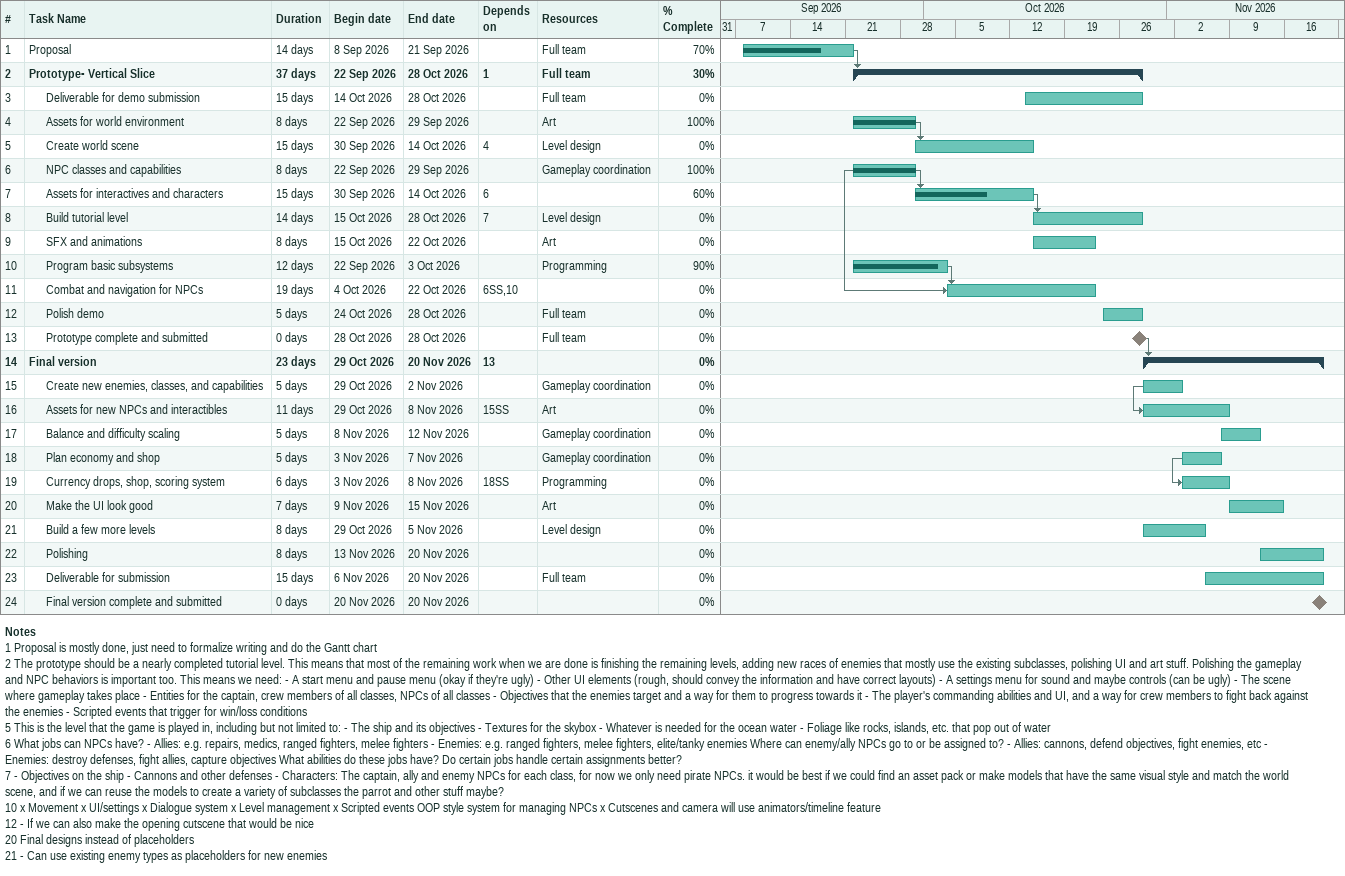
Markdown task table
| ID | Level | Task | Duration | Start | Finish | Predecessors | Resources | % complete |
|---|---|---|---|---|---|---|---|---|
| 1 | 1 | Proposal | 14d | 2026-09-08 | 2026-09-21 |  | Full team | 70 |
| 2 | 1 | **Prototype- Vertical Slice** | 37d | 2026-09-22 | 2026-10-28 | 1 | Full team | 30 |
| 3 | 2 | Deliverable for demo submission | 15d | 2026-10-14 | 2026-10-28 |  | Full team | 0 |
| 4 | 2 | Assets for world environment | 8d | 2026-09-22 | 2026-09-29 |  | Art | 100 |
| 5 | 2 | Create world scene | 15d | 2026-09-30 | 2026-10-14 | 4 | Level design | 0 |
| 6 | 2 | NPC classes and capabilities | 8d | 2026-09-22 | 2026-09-29 |  | Gameplay coordination | 100 |
| 7 | 2 | Assets for interactives and characters | 15d | 2026-09-30 | 2026-10-14 | 6 |  | 60 |
| 8 | 2 | Build tutorial level | 14d | 2026-10-15 | 2026-10-28 | 7 | Level design | 0 |
| 9 | 2 | SFX and animations | 8d | 2026-10-15 | 2026-10-22 |  | Art | 0 |
| 10 | 2 | Program basic subsystems | 12d | 2026-09-22 | 2026-10-03 |  | Programming | 90 |
| 11 | 2 | Combat and navigation for NPCs | 19d | 2026-10-04 | 2026-10-22 | 6SS, 10 |  | 0 |
| 12 | 2 | Polish demo | 5d | 2026-10-24 | 2026-10-28 |  | Full team | 0 |
| 13 | 2 | Prototype complete and submitted | 0d | 2026-10-28 | 2026-10-28 |  | Full team | 0 |
| 14 | 1 | **Final version** | 23d | 2026-10-29 | 2026-11-20 | 13 |  | 0 |
| 15 | 2 | Create new enemies, classes, and capabilities | 5d | 2026-10-29 | 2026-11-02 |  | Gameplay coordination | 0 |
| 16 | 2 | Assets for new NPCs and interactibles | 11d | 2026-10-29 | 2026-11-08 | 15SS | Art | 0 |
| 17 | 2 | Balance and difficulty scaling | 5d | 2026-11-08 | 2026-11-12 |  | Gameplay coordination | 0 |
| 18 | 2 | Plan economy and shop | 5d | 2026-11-03 | 2026-11-07 |  | Gameplay coordination | 0 |
| 19 | 2 | Currency drops, shop, scoring system | 6d | 2026-11-03 | 2026-11-08 | 18SS | Programming | 0 |
| 20 | 2 | Make the UI look good | 7d | 2026-11-09 | 2026-11-15 |  | Art | 0 |
| 21 | 2 | Build a few more levels | 8d | 2026-10-29 | 2026-11-05 |  | Level design | 0 |
| 22 | 2 | Polishing | 8d | 2026-11-13 | 2026-11-20 |  |  | 0 |
| 23 | 2 | Deliverable for submission | 15d | 2026-11-06 | 2026-11-20 |  | Full team | 0 |
| 24 | 2 | Final version complete and submitted | 0d | 2026-11-20 | 2026-11-20 |  |  | 0 |

Notes
- 1: Proposal is mostly done, just need to formalize writing and do the Gantt chart
- 2: The prototype should be a nearly completed tutorial level. This means that most of the remaining work when we are done is finishing the remaining levels, adding new races of enemies that mostly use the existing subclasses, polishing UI and art stuff. Polishing the gameplay and NPC behaviors is important too. This means we need: - A start menu and pause menu (okay if they're ugly) - Other UI elements (rough, should convey the information and have correct layouts) - A settings menu for sound and maybe controls (can be ugly) - The scene where gameplay takes place - Entities for the captain, crew members of all classes, NPCs of all classes - Objectives that the enemies target and a way for them to progress towards it - The player's commanding abilities and UI, and a way for crew members to fight back against the enemies - Scripted events that trigger for win/loss conditions
- 5: This is the level that the game is played in, including but not limited to: - The ship and its objectives - Textures for the skybox - Whatever is needed for the ocean water - Foliage like rocks, islands, etc. that pop out of water
- 6: What jobs can NPCs have? - Allies: e.g. repairs, medics, ranged fighters, melee fighters - Enemies: e.g. ranged fighters, melee fighters, elite/tanky enemies Where can enemy/ally NPCs go to or be assigned to? - Allies: cannons, defend objectives, fight enemies, etc - Enemies: destroy defenses, fight allies, capture objectives What abilities do these jobs have? Do certain jobs handle certain assignments better?
- 7: - Objectives on the ship - Cannons and other defenses - Characters: The captain, ally and enemy NPCs for each class, for now we only need pirate NPCs. it would be best if we could find an asset pack or make models that have the same visual style and match the world scene, and if we can reuse the models to create a variety of subclasses the parrot and other stuff maybe?
- 10: x Movement x UI/settings x Dialogue system x Level management x Scripted events OOP style system for managing NPCs x Cutscenes and camera will use animators/timeline feature
- 12: - If we can also make the opening cutscene that would be nice
- 20: Final designs instead of placeholders
- 21: - Can use existing enemy types as placeholders for new enemies
